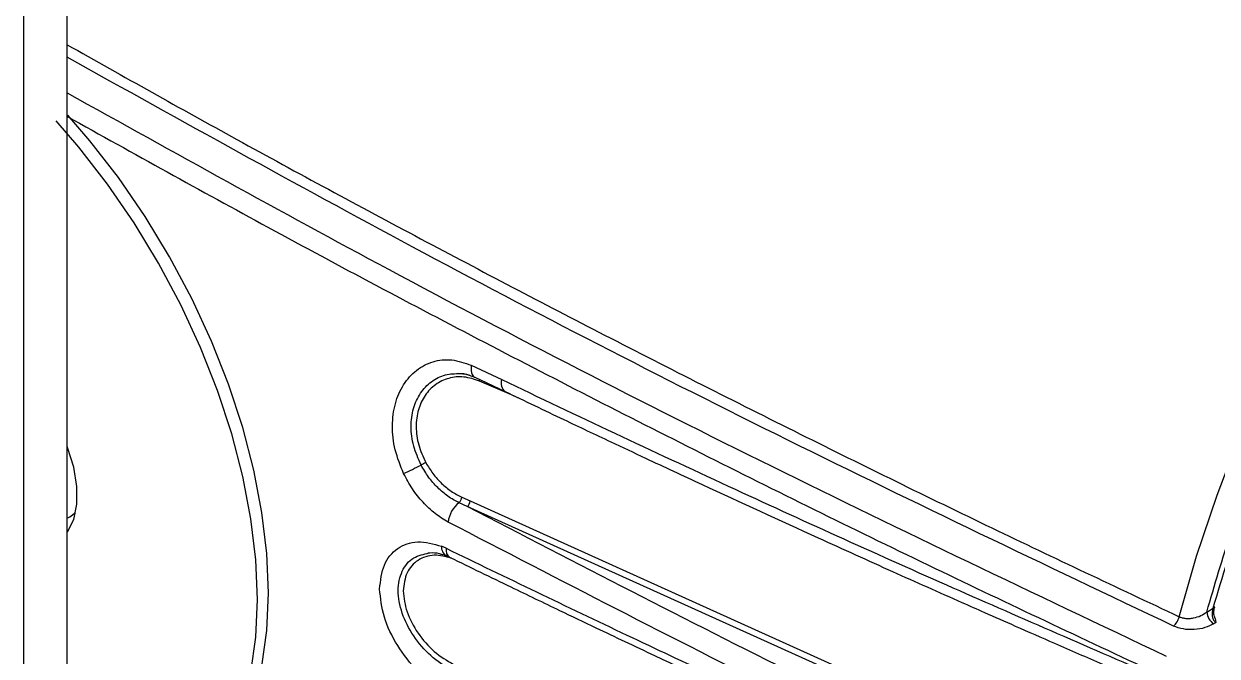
# Model space of a CAD drawing. Extents: x 2 to 136, y 1 to 99.
# Drawn here: x 99.101 to 102.768, y 9.675 to 11.618 of the extents above; entities that cross this region are included whole.
import ezdxf

# ---------------------------------------------------------------- set-up
doc = ezdxf.new("R2010")
doc.units = 0
doc.header["$MEASUREMENT"] = 0
doc.layers.add('OBJECT', color=7, linetype='CONTINUOUS')

msp = doc.modelspace()

# ---------------------------------------------------------------- linework, layer by layer
at = {"layer": 'OBJECT'}
for p, q in [((99.2336, 9.5786), (99.2336, 16.9051)), ((99.1007, 9.5018), (99.1007, 16.8284)), ((100.4757, 10.5685), (100.5691, 10.5244)), ((100.4865, 10.5318), (100.58, 10.4876)), ((100.599, 10.4772), (100.5009, 10.5199)), ((100.6243, 10.4664), (100.599, 10.4772)), ((99.2336, 10.0542), (99.2336, 10.319)), ((100.4464, 10.1632), (100.4723, 10.1515)), ((100.4633, 10.1342), (100.4379, 10.146)), ((102.5338, 9.1996), (100.4633, 10.1342)), ((100.4723, 10.1515), (102.5428, 9.217)), ((100.3984, 10.0059), (100.3843, 10.0122)), ((100.3809, 9.9882), (100.4061, 9.984)), ((100.3996, 9.9827), (100.4103, 9.9779)), ((102.7361, 9.8102), (102.7555, 9.8217)), ((102.7639, 9.7777), (102.7574, 9.7738)), ((102.7616, 9.7903), (102.7639, 9.7777))]:
    msp.add_line(p, q, dxfattribs=at)
at = {"layer": 'OBJECT', "flags": 128}
for points in [[(102.651, 9.7957), (102.7047, 9.9821), (102.7674, 10.1691), (102.8389, 10.3559), (102.9189, 10.5417), (103.0068, 10.7254), (103.1024, 10.9064), (103.2052, 11.0836), (103.3147, 11.2564), (103.4305, 11.424), (103.5519, 11.5854), (103.6784, 11.7401), (103.8094, 11.8872), (103.9443, 12.0261), (104.0825, 12.1561), (104.2234, 12.2767), (104.3663, 12.3872), (104.5104, 12.4872)], [(99.5416, 9.1819), (99.5486, 9.186), (99.617, 9.2352), (99.6777, 9.2961), (99.73, 9.3682), (99.7735, 9.4507), (99.8077, 9.5429), (99.8324, 9.644), (99.8473, 9.7529), (99.8523, 9.8686), (99.8473, 9.9901), (99.8324, 10.1163), (99.8077, 10.2458), (99.7735, 10.3776), (99.73, 10.5103), (99.6777, 10.6428), (99.617, 10.7737), (99.5486, 10.9019), (99.4731, 11.0261), (99.3912, 11.1452), (99.3036, 11.2581), (99.2353, 11.3373)], [(99.7985, 9.6244), (99.8134, 9.7333), (99.8184, 9.849), (99.8134, 9.9705), (99.7985, 10.0967), (99.7738, 10.2262), (99.7395, 10.358), (99.696, 10.4907), (99.6437, 10.6232), (99.5831, 10.7541), (99.5147, 10.8823), (99.4392, 11.0065), (99.3572, 11.1256), (99.2697, 11.2385), (99.1997, 11.3196)], [(100.4757, 10.5685), (100.4748, 10.5602), (100.475, 10.5526), (100.4763, 10.5457), (100.4785, 10.5399), (100.4817, 10.5354), (100.4858, 10.5322), (100.4865, 10.5318)], [(99.2336, 10.0548), (99.235, 10.0562), (99.2541, 10.0947), (99.2638, 10.1421), (99.2638, 10.1963), (99.2541, 10.2549), (99.235, 10.3154), (99.2336, 10.3184)], [(99.2596, 10.1148), (99.2417, 10.1017), (99.2336, 10.0983)], [(102.7575, 9.8274), (102.7582, 9.8267), (102.7591, 9.8256), (102.7594, 9.8245), (102.7592, 9.8235), (102.7584, 9.8227), (102.7572, 9.8221), (102.7555, 9.8217)]]:
    msp.add_lwpolyline(points, dxfattribs=at)
at = {"layer": 'OBJECT'}
for centre, radius, start, end in [((100.4839, 10.523), 0.0172, 349.73, 6.3471), ((100.5995, 10.5133), 0.0324, 159.9995, 232.2777), ((100.6076, 9.7453), 0.5904, 117.4124, 118.997), ((93.6442, 23.9371), 15.2185, 295.80028, 296.0246), ((100.4191, 10.1662), 0.0275, 312.9478, 353.7305), ((100.493, 10.0762), 0.089, 128.3263, 173.2409), ((100.4451, 10.1545), 0.0273, 311.7695, 353.7028), ((100.4133, 10.0086), 0.0292, 172.8415, 242.5933), ((100.425, 10.0006), 0.0271, 168.6398, 236.3536), ((102.5993, 9.8072), 0.0529, 310.4879, 347.4178), ((102.7829, 9.8132), 0.0469, 183.675, 237.0182)]:
    msp.add_arc(centre, radius, start, end, dxfattribs=at)
for points, knots in [([(102.7361, 9.8102), (102.76, 9.8924), (102.8082, 10.0583), (102.9019, 10.31), (103.0119, 10.5641), (103.1394, 10.8175), (103.2827, 11.0667), (103.4401, 11.3076), (103.6094, 11.5369), (103.7883, 11.7517), (103.9738, 11.9488), (104.1633, 12.1259), (104.354, 12.2835), (104.4823, 12.3718), (104.546, 12.4155)], [0, 0, 0, 0, 0.080321, 0.16194, 0.244772, 0.329378, 0.414487, 0.5, 0.585518, 0.670628, 0.755228, 0.838065, 0.919682, 1, 1, 1, 1]), ([(99.2336, 11.5537), (99.4069, 11.4563), (99.7651, 11.2551), (100.3163, 10.9579), (100.8931, 10.6558), (101.4784, 10.3596), (102.0669, 10.0708), (102.4586, 9.8863), (102.651, 9.7957)], [0, 0, 0, 0, 0.1582539, 0.327068, 0.4937068, 0.6683778, 0.8371406, 1, 1, 1, 1]), ([(102.6337, 9.7669), (102.2367, 9.9558), (101.442, 10.334), (100.3083, 10.9175), (99.5849, 11.3199), (99.2336, 11.5153)], [0, 0, 0, 0, 0.339225, 0.679039, 1, 1, 1, 1]), ([(102.7555, 9.8217), (102.7845, 9.9197), (102.8429, 10.1163), (102.9597, 10.4129), (103.097, 10.7068), (103.2547, 10.9928), (103.4285, 11.2677), (103.5566, 11.4376), (103.6204, 11.5222)], [0, 0, 0, 0, 0.165461, 0.332207, 0.5, 0.667784, 0.834534, 1, 1, 1, 1]), ([(99.2336, 11.4056), (99.561, 11.2237), (100.2682, 10.8307), (101.394, 10.2527), (102.2057, 9.8672), (102.6112, 9.6746)], [0, 0, 0, 0, 0.301353, 0.650905, 1, 1, 1, 1]), ([(99.2333, 11.3336), (99.4384, 11.2195), (99.8608, 10.9846), (100.5181, 10.6361), (101.2015, 10.2865), (101.8894, 9.9472), (102.3533, 9.7292), (102.5806, 9.6224)], [0, 0, 0, 0, 0.190703, 0.392819, 0.598206, 0.803133, 1, 1, 1, 1]), ([(100.2678, 10.2357), (100.2581, 10.2597), (100.2385, 10.3077), (100.2306, 10.3826), (100.2395, 10.4519), (100.2654, 10.5111), (100.3056, 10.5559), (100.3569, 10.5823), (100.4157, 10.5895), (100.4556, 10.5755), (100.4757, 10.5685)], [0, 0, 0, 0, 0.124845, 0.24983, 0.374893, 0.499993, 0.625063, 0.749967, 0.874601, 1, 1, 1, 1]), ([(100.3214, 10.2617), (100.3128, 10.2811), (100.2956, 10.3197), (100.2884, 10.3805), (100.2957, 10.4365), (100.3176, 10.4844), (100.3517, 10.5201), (100.3942, 10.5422), (100.4264, 10.5429), (100.442, 10.5432)], [0, 0, 0, 0, 0.145042, 0.288968, 0.432674, 0.576375, 0.720203, 0.864344, 1, 1, 1, 1]), ([(100.5009, 10.5199), (100.4849, 10.5252), (100.4528, 10.5358), (100.4057, 10.5307), (100.3643, 10.5111), (100.3318, 10.4775), (100.3109, 10.4327), (100.304, 10.3801), (100.3111, 10.3233), (100.3276, 10.2874), (100.3358, 10.2694)], [0, 0, 0, 0, 0.124906, 0.249953, 0.375023, 0.500104, 0.625117, 0.749959, 0.874675, 1, 1, 1, 1]), ([(100.4376, 10.5439), (100.4458, 10.5432), (100.4623, 10.5417), (100.4786, 10.535), (100.4868, 10.5316)], [0, 0, 0, 0, 0.4994147, 1, 1, 1, 1]), ([(100.442, 10.5432), (100.443, 10.5433), (100.4544, 10.5445), (100.4664, 10.5396), (100.4773, 10.535)], [0, 0, 0, 0, 0.089237, 1, 1, 1, 1]), ([(100.5691, 10.5244), (100.8004, 10.4148), (101.2512, 10.2012), (101.9216, 9.8978), (102.3637, 9.7063), (102.5785, 9.6133)], [0, 0, 0, 0, 0.351668, 0.685, 1, 1, 1, 1]), ([(100.5796, 10.4877), (100.6398, 10.459), (100.7476, 10.4074), (100.8915, 10.3393), (101.0039, 10.2865), (101.0975, 10.2427), (101.2739, 10.1606), (101.4981, 10.0576), (101.7645, 9.9371), (101.935, 9.8609), (102.0607, 9.8052), (102.1557, 9.7633), (102.2766, 9.7103), (102.4236, 9.6462), (102.5307, 9.6001), (102.5886, 9.5752)], [0, 0, 0, 0, 0.091689, 0.164516, 0.218484, 0.261787, 0.305981, 0.484382, 0.598114, 0.703056, 0.737321, 0.783987, 0.843319, 0.915322, 1, 1, 1, 1]), ([(100.3358, 10.2694), (100.3428, 10.2578), (100.3569, 10.2345), (100.384, 10.2048), (100.414, 10.1798), (100.4356, 10.1687), (100.4464, 10.1632)], [0, 0, 0, 0, 0.249435, 0.499655, 0.748628, 1, 1, 1, 1]), ([(100.4047, 10.0867), (100.3911, 10.0948), (100.3642, 10.1109), (100.3269, 10.1463), (100.2934, 10.1878), (100.2764, 10.2197), (100.2678, 10.2357)], [0, 0, 0, 0, 0.250785, 0.500021, 0.750018, 1, 1, 1, 1]), ([(100.4379, 10.146), (100.4264, 10.1522), (100.4036, 10.1644), (100.3719, 10.1917), (100.3435, 10.224), (100.3288, 10.2492), (100.3214, 10.2617)], [0, 0, 0, 0, 0.251653, 0.500767, 0.75093, 1, 1, 1, 1]), ([(102.5199, 9.1108), (102.1714, 9.2773), (101.4744, 9.6102), (100.8003, 9.9595), (100.4633, 10.1342)], [0, 0, 0, 0, 0.500069, 1, 1, 1, 1]), ([(102.4876, 9.0493), (102.137, 9.2168), (101.4309, 9.5542), (100.7483, 9.9084), (100.4047, 10.0867)], [0, 0, 0, 0, 0.49662, 1, 1, 1, 1]), ([(100.194, 9.8808), (100.1969, 9.9067), (100.2026, 9.9587), (100.2464, 10.0095), (100.3091, 10.0329), (100.3592, 10.0191), (100.3843, 10.0122)], [0, 0, 0, 0, 0.24993, 0.499886, 0.749919, 1, 1, 1, 1]), ([(100.4135, 9.6317), (100.3922, 9.6452), (100.3497, 9.672), (100.2958, 9.7357), (100.2597, 9.8066), (100.2468, 9.8778), (100.2598, 9.9381), (100.2942, 9.9807), (100.3296, 9.9881), (100.3465, 9.9916)], [0, 0, 0, 0, 0.1455825, 0.2905011, 0.4350712, 0.5794261, 0.7237648, 0.8683104, 1, 1, 1, 1]), ([(100.4148, 9.976), (100.3967, 9.9804), (100.3586, 9.9896), (100.3096, 9.9723), (100.2736, 9.9341), (100.2689, 9.8947), (100.2665, 9.875)], [0, 0, 0, 0, 0.230377, 0.487413, 0.743889, 1, 1, 1, 1]), ([(100.3417, 9.9922), (100.3508, 9.9927), (100.3691, 9.9936), (100.3894, 9.9864), (100.3996, 9.9827)], [0, 0, 0, 0, 0.495712, 1, 1, 1, 1]), ([(100.3984, 10.0059), (100.5831, 9.9167), (100.9431, 9.7428), (101.4775, 9.494), (101.9885, 9.2617), (102.3241, 9.1143), (102.4871, 9.0426)], [0, 0, 0, 0, 0.27038, 0.527173, 0.77038, 1, 1, 1, 1]), ([(100.41, 9.978), (100.4725, 9.9477), (100.5845, 9.8932), (100.7341, 9.8213), (100.8509, 9.7655), (100.9482, 9.7193), (101.1315, 9.6326), (101.3646, 9.5238), (101.6415, 9.3965), (101.8188, 9.316), (101.9495, 9.2572), (102.0483, 9.2129), (102.1739, 9.1568), (102.3268, 9.0891), (102.4382, 9.0404), (102.4984, 9.014)], [0, 0, 0, 0, 0.09169, 0.164516, 0.218483, 0.261785, 0.30598, 0.48438, 0.598112, 0.703053, 0.737319, 0.783987, 0.84332, 0.915323, 1, 1, 1, 1]), ([(100.3843, 9.5717), (100.3592, 9.5895), (100.3091, 9.6249), (100.2464, 9.7058), (100.2026, 9.7954), (100.1969, 9.8523), (100.194, 9.8808)], [0, 0, 0, 0, 0.250566, 0.500351, 0.750175, 1, 1, 1, 1]), ([(100.2665, 9.875), (100.2689, 9.8536), (100.2736, 9.8106), (100.3096, 9.7441), (100.3604, 9.6856), (100.4008, 9.6612), (100.421, 9.649)], [0, 0, 0, 0, 0.249291, 0.498953, 0.749084, 1, 1, 1, 1]), ([(102.651, 9.7957), (102.654, 9.7945), (102.6602, 9.7921), (102.6712, 9.7904), (102.6831, 9.7902), (102.6991, 9.7922), (102.7183, 9.7982), (102.7302, 9.8062), (102.7361, 9.8102)], [0, 0, 0, 0, 0.1169065, 0.238658, 0.3663335, 0.5008519, 0.7502482, 1, 1, 1, 1]), ([(102.7555, 9.8217), (102.7543, 9.8177), (102.7518, 9.8097), (102.7521, 9.7988), (102.7542, 9.7906), (102.7567, 9.7851), (102.76, 9.7806), (102.7626, 9.7786), (102.7639, 9.7777)], [0, 0, 0, 0, 0.250064, 0.499105, 0.634955, 0.762997, 0.884268, 1, 1, 1, 1]), ([(102.7621, 9.7906), (102.7611, 9.7926), (102.7581, 9.7984), (102.7569, 9.8105), (102.7585, 9.8194), (102.7593, 9.8239)], [0, 0, 0, 0, 0.208804, 0.598259, 1, 1, 1, 1]), ([(102.7574, 9.7738), (102.7486, 9.7695), (102.7311, 9.7608), (102.6978, 9.7553), (102.6629, 9.7564), (102.6435, 9.7634), (102.6337, 9.7669)], [0, 0, 0, 0, 0.250172, 0.500067, 0.749913, 1, 1, 1, 1])]:
    msp.add_open_spline(points, degree=3, knots=knots, dxfattribs=at)

doc.saveas('drawing.dxf')
